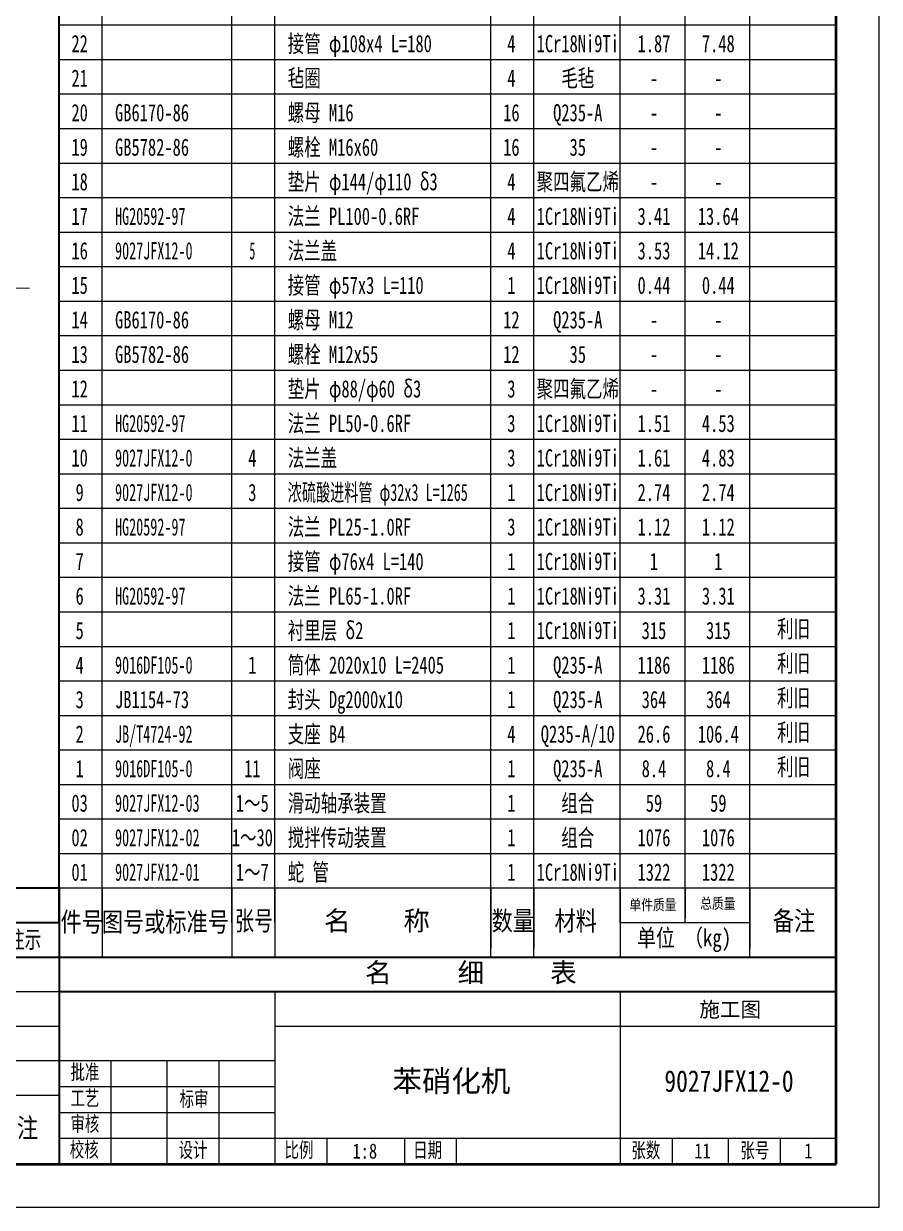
# Model space of a CAD drawing. Header units: millimetres. Extents: x 17368 to 100025, y -24769 to 12950.
# Drawn here: x 45697.8 to 45896, y -9562.3 to -9288 of the extents above; entities that cross this region are included whole.
import ezdxf
from ezdxf.enums import TextEntityAlignment as Align

# ---------------------------------------------------------------- set-up
doc = ezdxf.new("R2010")
doc.units = ezdxf.units.MM
doc.header["$LTSCALE"] = 2.8
for name, color, linetype, lineweight in [('5', 5, 'Continuous', 40), ('9', 3, 'Continuous', 15), ('bhatch', 5, 'Continuous', 15), ('d1', 3, 'Continuous', 15), ('dim', 7, 'Continuous', 15), ('图层4', 4, 'Continuous', 30), ('尺寸线', 3, 'Continuous', 15)]:
    doc.layers.add(name, color=color, linetype=linetype, lineweight=lineweight)
doc.styles.add('仿宋体', font='', dxfattribs={"width": 0.7, "height": 3.5})
doc.styles.add('样式 1', font='', dxfattribs={"width": 0.8, "height": 4})
doc.styles.get('仿宋体').set_extended_font_data('FangSong_GB2312')
doc.styles.get('样式 1').set_extended_font_data('FangSong_GB2312')

msp = doc.modelspace()

# ---------------------------------------------------------------- linework, layer by layer
at = {"layer": '5', "color": 7}
for p, q in [((45885.9977, -9552.338), (45885.9977, -8731.338)), ((45326.9977, -9552.338), (45885.9977, -9552.338))]:
    msp.add_line(p, q, dxfattribs=at)
at = {"layer": '9', "color": 7}
for p, q in [((45895.9977, -9562.338), (45895.9977, -8721.338)), ((45301.9977, -9562.338), (45895.9977, -9562.338)), ((45301.9977, -9562.338), (45895.9977, -9562.338))]:
    msp.add_line(p, q, dxfattribs=at)
at = {"layer": 'd1', "color": 7, "lineweight": 30}
for p, q in [((45705.9977, -9288.338), (45705.9977, -9280.338)), ((45705.9977, -9304.338), (45705.9977, -9288.338)), ((45705.9977, -9312.338), (45705.9977, -9304.338)), ((45705.9977, -9320.338), (45705.9977, -9312.338)), ((45705.9977, -9328.338), (45705.9977, -9320.338)), ((45705.9977, -9336.338), (45705.9977, -9328.338)), ((45705.9977, -9344.338), (45705.9977, -9336.338)), ((45705.9977, -9352.338), (45705.9977, -9344.338)), ((45705.9977, -9360.338), (45705.9977, -9352.338)), ((45705.9977, -9368.338), (45705.9977, -9360.338)), ((45705.9977, -9384.338), (45705.9977, -9368.338)), ((45705.9977, -9392.338), (45705.9977, -9384.338)), ((45705.9977, -9400.338), (45705.9977, -9392.338)), ((45705.9977, -9408.338), (45705.9977, -9400.338)), ((45705.9977, -9416.338), (45705.9977, -9408.338)), ((45705.9977, -9424.338), (45705.9977, -9416.338)), ((45705.9977, -9432.338), (45705.9977, -9424.338)), ((45705.9977, -9440.338), (45705.9977, -9432.338)), ((45705.9977, -9456.338), (45705.9977, -9440.338)), ((45705.9977, -9496.338), (45705.9977, -9448.338)), ((45525.9977, -9488.338), (45705.9977, -9488.338)), ((45705.9977, -9488.338), (45705.9977, -9512.338)), ((45525.9977, -9496.338), (45705.9977, -9496.338)), ((45525.9977, -9504.338), (45705.9977, -9504.338)), ((45705.9977, -9504.338), (45885.9977, -9504.338)), ((45705.9977, -9512.338), (45885.9977, -9512.338)), ((45705.9977, -9512.338), (45705.9977, -9552.338))]:
    msp.add_line(p, q, dxfattribs=at)
at = {"layer": 'd1', "color": 7}
for p, q in [((45715.9977, -9488.338), (45715.9977, -9504.338)), ((45745.9977, -9488.338), (45745.9977, -9504.338)), ((45755.9977, -9488.338), (45755.9977, -9504.338)), ((45805.9977, -9488.338), (45805.9977, -9502.338)), ((45815.9977, -9488.338), (45815.9977, -9502.338)), ((45835.9977, -9488.338), (45835.9977, -9504.338)), ((45850.9977, -9488.338), (45850.9977, -9495.338)), ((45865.9977, -9488.338), (45865.9977, -9502.338)), ((45885.9977, -9488.338), (45885.9977, -9512.338)), ((45835.9977, -9496.338), (45865.9977, -9496.338)), ((45705.9977, -9512.338), (45885.9977, -9512.338)), ((45705.9977, -9512.338), (45885.9977, -9512.338)), ((45755.9977, -9512.338), (45755.9977, -9552.338)), ((45835.9977, -9512.338), (45835.9977, -9552.338)), ((45755.9977, -9520.338), (45885.9977, -9520.338)), ((45705.9977, -9528.338), (45755.9977, -9528.338)), ((45717.9977, -9528.338), (45717.9977, -9552.338)), ((45730.9977, -9528.338), (45730.9977, -9552.338)), ((45742.9977, -9528.338), (45742.9977, -9552.338)), ((45705.9977, -9534.338), (45755.9977, -9534.338)), ((45705.9977, -9540.338), (45755.9977, -9540.338)), ((45705.9977, -9546.338), (45885.9977, -9546.338)), ((45767.9977, -9546.338), (45767.9977, -9552.338)), ((45785.9977, -9546.338), (45785.9977, -9552.338)), ((45797.9977, -9546.338), (45797.9977, -9552.338)), ((45847.9977, -9546.338), (45847.9977, -9552.338)), ((45860.9977, -9546.338), (45860.9977, -9552.338)), ((45872.9977, -9546.338), (45872.9977, -9552.338))]:
    msp.add_line(p, q, dxfattribs=at)
at = {"layer": 'dim', "const_width": 0.225}
msp.add_lwpolyline([(45699.2258, -9349.35725), (45691.7258, -9349.35725)], dxfattribs=at)
at = {"layer": '尺寸线', "color": 7}
for p, q in [((45715.9977, -9288.338), (45715.9977, -9280.338)), ((45745.9977, -9288.338), (45745.9977, -9280.338)), ((45755.9977, -9288.338), (45755.9977, -9280.338)), ((45805.9977, -9288.338), (45805.9977, -9280.338)), ((45815.9977, -9288.338), (45815.9977, -9280.338)), ((45835.9977, -9288.338), (45835.9977, -9280.338)), ((45850.9977, -9288.338), (45850.9977, -9280.338)), ((45865.9977, -9288.338), (45865.9977, -9280.338)), ((45705.9977, -9288.338), (45885.9977, -9288.338)), ((45715.9977, -9296.338), (45715.9977, -9288.338)), ((45745.9977, -9296.338), (45745.9977, -9288.338)), ((45755.9977, -9296.338), (45755.9977, -9288.338)), ((45805.9977, -9296.338), (45805.9977, -9288.338)), ((45815.9977, -9296.338), (45815.9977, -9288.338)), ((45835.9977, -9296.338), (45835.9977, -9288.338)), ((45850.9977, -9296.338), (45850.9977, -9288.338)), ((45865.9977, -9296.338), (45865.9977, -9288.338)), ((45705.9977, -9296.338), (45885.9977, -9296.338)), ((45715.9977, -9304.338), (45715.9977, -9296.338)), ((45745.9977, -9304.338), (45745.9977, -9296.338)), ((45755.9977, -9304.338), (45755.9977, -9296.338)), ((45805.9977, -9304.338), (45805.9977, -9296.338)), ((45815.9977, -9304.338), (45815.9977, -9296.338)), ((45835.9977, -9304.338), (45835.9977, -9296.338)), ((45850.9977, -9304.338), (45850.9977, -9296.338)), ((45865.9977, -9304.338), (45865.9977, -9296.338)), ((45885.9977, -9296.338), (45885.9977, -9304.338)), ((45705.9977, -9304.338), (45885.9977, -9304.338)), ((45715.9977, -9312.338), (45715.9977, -9304.338)), ((45745.9977, -9312.338), (45745.9977, -9304.338)), ((45755.9977, -9312.338), (45755.9977, -9304.338)), ((45805.9977, -9312.338), (45805.9977, -9304.338)), ((45815.9977, -9312.338), (45815.9977, -9304.338)), ((45835.9977, -9312.338), (45835.9977, -9304.338)), ((45850.9977, -9312.338), (45850.9977, -9304.338)), ((45865.9977, -9312.338), (45865.9977, -9304.338)), ((45705.9977, -9312.338), (45885.9977, -9312.338)), ((45715.9977, -9320.338), (45715.9977, -9312.338)), ((45745.9977, -9320.338), (45745.9977, -9312.338)), ((45755.9977, -9320.338), (45755.9977, -9312.338)), ((45805.9977, -9320.338), (45805.9977, -9312.338)), ((45815.9977, -9320.338), (45815.9977, -9312.338)), ((45835.9977, -9320.338), (45835.9977, -9312.338)), ((45850.9977, -9320.338), (45850.9977, -9312.338)), ((45865.9977, -9320.338), (45865.9977, -9312.338)), ((45705.9977, -9320.338), (45885.9977, -9320.338)), ((45715.9977, -9328.338), (45715.9977, -9320.338)), ((45745.9977, -9328.338), (45745.9977, -9320.338)), ((45755.9977, -9328.338), (45755.9977, -9320.338)), ((45805.9977, -9328.338), (45805.9977, -9320.338)), ((45815.9977, -9328.338), (45815.9977, -9320.338)), ((45835.9977, -9328.338), (45835.9977, -9320.338)), ((45850.9977, -9328.338), (45850.9977, -9320.338)), ((45865.9977, -9328.338), (45865.9977, -9320.338)), ((45705.9977, -9328.338), (45885.9977, -9328.338)), ((45715.9977, -9336.338), (45715.9977, -9328.338)), ((45745.9977, -9336.338), (45745.9977, -9328.338)), ((45755.9977, -9336.338), (45755.9977, -9328.338)), ((45805.9977, -9336.338), (45805.9977, -9328.338)), ((45815.9977, -9336.338), (45815.9977, -9328.338)), ((45835.9977, -9336.338), (45835.9977, -9328.338)), ((45850.9977, -9336.338), (45850.9977, -9328.338)), ((45865.9977, -9336.338), (45865.9977, -9328.338)), ((45705.9977, -9336.338), (45885.9977, -9336.338)), ((45715.9977, -9344.338), (45715.9977, -9336.338)), ((45745.9977, -9344.338), (45745.9977, -9336.338)), ((45755.9977, -9344.338), (45755.9977, -9336.338)), ((45805.9977, -9344.338), (45805.9977, -9336.338)), ((45815.9977, -9344.338), (45815.9977, -9336.338)), ((45835.9977, -9344.338), (45835.9977, -9336.338)), ((45850.9977, -9344.338), (45850.9977, -9336.338)), ((45865.9977, -9344.338), (45865.9977, -9336.338)), ((45705.9977, -9344.338), (45885.9977, -9344.338)), ((45715.9977, -9352.338), (45715.9977, -9344.338)), ((45745.9977, -9352.338), (45745.9977, -9344.338)), ((45755.9977, -9352.338), (45755.9977, -9344.338)), ((45805.9977, -9352.338), (45805.9977, -9344.338)), ((45815.9977, -9352.338), (45815.9977, -9344.338)), ((45835.9977, -9352.338), (45835.9977, -9344.338)), ((45850.9977, -9352.338), (45850.9977, -9344.338)), ((45865.9977, -9352.338), (45865.9977, -9344.338)), ((45705.9977, -9352.338), (45885.9977, -9352.338)), ((45715.9977, -9360.338), (45715.9977, -9352.338)), ((45745.9977, -9360.338), (45745.9977, -9352.338)), ((45755.9977, -9360.338), (45755.9977, -9352.338)), ((45805.9977, -9360.338), (45805.9977, -9352.338)), ((45815.9977, -9360.338), (45815.9977, -9352.338)), ((45835.9977, -9360.338), (45835.9977, -9352.338)), ((45850.9977, -9360.338), (45850.9977, -9352.338)), ((45865.9977, -9360.338), (45865.9977, -9352.338)), ((45705.9977, -9360.338), (45885.9977, -9360.338)), ((45715.9977, -9368.338), (45715.9977, -9360.338)), ((45745.9977, -9368.338), (45745.9977, -9360.338)), ((45755.9977, -9368.338), (45755.9977, -9360.338)), ((45805.9977, -9368.338), (45805.9977, -9360.338)), ((45815.9977, -9368.338), (45815.9977, -9360.338)), ((45835.9977, -9368.338), (45835.9977, -9360.338)), ((45850.9977, -9368.338), (45850.9977, -9360.338)), ((45865.9977, -9368.338), (45865.9977, -9360.338)), ((45705.9977, -9368.338), (45885.9977, -9368.338)), ((45715.9977, -9376.338), (45715.9977, -9368.338)), ((45745.9977, -9376.338), (45745.9977, -9368.338)), ((45755.9977, -9376.338), (45755.9977, -9368.338)), ((45805.9977, -9376.338), (45805.9977, -9368.338)), ((45815.9977, -9376.338), (45815.9977, -9368.338)), ((45835.9977, -9376.338), (45835.9977, -9368.338)), ((45850.9977, -9376.338), (45850.9977, -9368.338)), ((45865.9977, -9376.338), (45865.9977, -9368.338)), ((45705.9977, -9376.338), (45885.9977, -9376.338)), ((45715.9977, -9384.338), (45715.9977, -9376.338)), ((45745.9977, -9384.338), (45745.9977, -9376.338)), ((45755.9977, -9384.338), (45755.9977, -9376.338)), ((45805.9977, -9384.338), (45805.9977, -9376.338)), ((45815.9977, -9384.338), (45815.9977, -9376.338)), ((45835.9977, -9384.338), (45835.9977, -9376.338)), ((45850.9977, -9384.338), (45850.9977, -9376.338)), ((45865.9977, -9384.338), (45865.9977, -9376.338)), ((45885.9977, -9376.338), (45885.9977, -9384.338)), ((45705.9977, -9384.338), (45885.9977, -9384.338)), ((45715.9977, -9392.338), (45715.9977, -9384.338)), ((45745.9977, -9392.338), (45745.9977, -9384.338)), ((45755.9977, -9392.338), (45755.9977, -9384.338)), ((45805.9977, -9392.338), (45805.9977, -9384.338)), ((45815.9977, -9392.338), (45815.9977, -9384.338)), ((45835.9977, -9392.338), (45835.9977, -9384.338)), ((45850.9977, -9392.338), (45850.9977, -9384.338)), ((45865.9977, -9392.338), (45865.9977, -9384.338)), ((45705.9977, -9392.338), (45885.9977, -9392.338)), ((45715.9977, -9400.338), (45715.9977, -9392.338)), ((45745.9977, -9400.338), (45745.9977, -9392.338)), ((45755.9977, -9400.338), (45755.9977, -9392.338)), ((45805.9977, -9400.338), (45805.9977, -9392.338)), ((45815.9977, -9400.338), (45815.9977, -9392.338)), ((45835.9977, -9400.338), (45835.9977, -9392.338)), ((45850.9977, -9400.338), (45850.9977, -9392.338)), ((45865.9977, -9400.338), (45865.9977, -9392.338)), ((45705.9977, -9400.338), (45885.9977, -9400.338)), ((45715.9977, -9408.338), (45715.9977, -9400.338)), ((45745.9977, -9408.338), (45745.9977, -9400.338)), ((45755.9977, -9408.338), (45755.9977, -9400.338)), ((45805.9977, -9408.338), (45805.9977, -9400.338)), ((45815.9977, -9408.338), (45815.9977, -9400.338)), ((45835.9977, -9408.338), (45835.9977, -9400.338)), ((45850.9977, -9408.338), (45850.9977, -9400.338)), ((45865.9977, -9408.338), (45865.9977, -9400.338)), ((45705.9977, -9408.338), (45885.9977, -9408.338)), ((45715.9977, -9416.338), (45715.9977, -9408.338)), ((45745.9977, -9416.338), (45745.9977, -9408.338)), ((45755.9977, -9416.338), (45755.9977, -9408.338)), ((45805.9977, -9416.338), (45805.9977, -9408.338)), ((45815.9977, -9416.338), (45815.9977, -9408.338)), ((45835.9977, -9416.338), (45835.9977, -9408.338)), ((45850.9977, -9416.338), (45850.9977, -9408.338)), ((45865.9977, -9416.338), (45865.9977, -9408.338)), ((45705.9977, -9416.338), (45885.9977, -9416.338)), ((45715.9977, -9424.338), (45715.9977, -9416.338)), ((45745.9977, -9424.338), (45745.9977, -9416.338)), ((45755.9977, -9424.338), (45755.9977, -9416.338)), ((45805.9977, -9424.338), (45805.9977, -9416.338)), ((45815.9977, -9424.338), (45815.9977, -9416.338)), ((45835.9977, -9424.338), (45835.9977, -9416.338)), ((45850.9977, -9424.338), (45850.9977, -9416.338)), ((45865.9977, -9424.338), (45865.9977, -9416.338)), ((45705.9977, -9424.338), (45885.9977, -9424.338)), ((45715.9977, -9432.338), (45715.9977, -9424.338)), ((45745.9977, -9432.338), (45745.9977, -9424.338)), ((45755.9977, -9432.338), (45755.9977, -9424.338)), ((45805.9977, -9432.338), (45805.9977, -9424.338)), ((45815.9977, -9432.338), (45815.9977, -9424.338)), ((45835.9977, -9432.338), (45835.9977, -9424.338)), ((45850.9977, -9432.338), (45850.9977, -9424.338)), ((45865.9977, -9432.338), (45865.9977, -9424.338)), ((45705.9977, -9432.338), (45885.9977, -9432.338)), ((45715.9977, -9440.338), (45715.9977, -9432.338)), ((45745.9977, -9440.338), (45745.9977, -9432.338)), ((45755.9977, -9440.338), (45755.9977, -9432.338)), ((45805.9977, -9440.338), (45805.9977, -9432.338)), ((45815.9977, -9440.338), (45815.9977, -9432.338)), ((45835.9977, -9440.338), (45835.9977, -9432.338)), ((45850.9977, -9440.338), (45850.9977, -9432.338)), ((45865.9977, -9440.338), (45865.9977, -9432.338)), ((45705.9977, -9440.338), (45885.9977, -9440.338)), ((45715.9977, -9448.338), (45715.9977, -9440.338)), ((45745.9977, -9448.338), (45745.9977, -9440.338)), ((45755.9977, -9448.338), (45755.9977, -9440.338)), ((45805.9977, -9448.338), (45805.9977, -9440.338)), ((45815.9977, -9448.338), (45815.9977, -9440.338)), ((45835.9977, -9448.338), (45835.9977, -9440.338)), ((45850.9977, -9448.338), (45850.9977, -9440.338)), ((45865.9977, -9448.338), (45865.9977, -9440.338)), ((45705.9977, -9448.338), (45885.9977, -9448.338)), ((45715.9977, -9496.338), (45715.9977, -9448.338)), ((45715.9977, -9456.338), (45715.9977, -9448.338)), ((45745.9977, -9496.338), (45745.9977, -9448.338)), ((45745.9977, -9456.338), (45745.9977, -9448.338)), ((45755.9977, -9496.338), (45755.9977, -9448.338)), ((45755.9977, -9456.338), (45755.9977, -9448.338)), ((45805.9977, -9496.338), (45805.9977, -9448.338)), ((45805.9977, -9456.338), (45805.9977, -9448.338)), ((45815.9977, -9496.338), (45815.9977, -9448.338)), ((45815.9977, -9456.338), (45815.9977, -9448.338)), ((45835.9977, -9496.338), (45835.9977, -9448.338)), ((45835.9977, -9456.338), (45835.9977, -9448.338)), ((45850.9977, -9496.338), (45850.9977, -9448.338)), ((45850.9977, -9456.338), (45850.9977, -9448.338)), ((45865.9977, -9496.338), (45865.9977, -9448.338)), ((45865.9977, -9456.338), (45865.9977, -9448.338)), ((45705.9977, -9456.338), (45885.9977, -9456.338)), ((45705.9977, -9464.338), (45885.9977, -9464.338)), ((45705.9977, -9464.338), (45885.9977, -9464.338)), ((45705.9977, -9472.338), (45885.9977, -9472.338)), ((45705.9977, -9472.338), (45885.9977, -9472.338)), ((45705.9977, -9480.338), (45885.9977, -9480.338)), ((45705.9977, -9488.338), (45885.9977, -9488.338)), ((45805.9977, -9504.338), (45805.9977, -9488.338)), ((45815.9977, -9504.338), (45815.9977, -9488.338)), ((45865.9977, -9503.338), (45865.9977, -9488.338)), ((45885.9977, -9488.338), (45885.9977, -9496.338)), ((45865.9977, -9504.338), (45865.9977, -9497.338)), ((45525.9977, -9512.338), (45705.9977, -9512.338)), ((45525.9977, -9520.338), (45705.9977, -9520.338)), ((45525.9977, -9528.338), (45705.9977, -9528.338)), ((45525.9977, -9536.338), (45705.9977, -9536.338)), ((45705.9977, -9536.338), (45705.9977, -9544.338))]:
    msp.add_line(p, q, dxfattribs=at)

# ---------------------------------------------------------------- texts
at = {"layer": 'bhatch', "style": '仿宋体'}
msp.add_text('苯硝化机', height=5, dxfattribs=at).set_placement((45796.87479, -9535.57272), align=Align.CENTER)
at = {"layer": 'bhatch', "style": '仿宋体', "width": 0.8}
msp.add_text('9027JFX12-0', height=5, dxfattribs=at).set_placement((45861.1793, -9535.57272), align=Align.CENTER)
at = {"layer": 'd1', "color": 7, "style": '样式 1'}
for s, height, width, p in [('接管 φ108x4 L=180', 4, 0.7, (45758.9666, -9294.665)), ('毡圈', 4, 0.7, (45758.9666, -9302.665)), ('GB6170-86', 4, 0.7, (45718.9666, -9310.665)), ('螺母 M16', 4, 0.7, (45758.9666, -9310.665)), ('GB5782-86', 4, 0.7, (45718.9666, -9318.665)), ('螺栓 M16x60', 4, 0.7, (45758.9666, -9318.665)), ('垫片 φ144/φ110 δ3', 4, 0.7, (45758.9666, -9326.665)), ('HG20592-97', 4, 0.6, (45718.9666, -9334.665)), ('法兰 PL100-0.6RF', 4, 0.7, (45758.9666, -9334.665)), ('9027JFX12-0', 4, 0.6, (45718.9666, -9342.665)), ('法兰盖', 4, 0.7, (45758.9666, -9342.665)), ('接管 φ57x3 L=110', 4, 0.7, (45758.9666, -9350.665)), ('GB6170-86', 4, 0.7, (45718.9666, -9358.665)), ('螺母 M12', 4, 0.7, (45758.9666, -9358.665)), ('GB5782-86', 4, 0.7, (45718.9666, -9366.665)), ('螺栓 M12x55', 4, 0.7, (45758.9666, -9366.665)), ('垫片 φ88/φ60 δ3', 4, 0.7, (45758.9666, -9374.665)), ('HG20592-97', 4, 0.6, (45718.9666, -9382.665)), ('法兰 PL50-0.6RF', 4, 0.7, (45758.9666, -9382.665)), ('法兰盖', 4, 0.7, (45758.9666, -9390.665)), ('9027JFX12-0', 4, 0.6, (45718.9666, -9390.665)), ('浓硫酸进料管 φ32x3 L=1265', 4, 0.6, (45758.9666, -9398.665)), ('9027JFX12-0', 4, 0.6, (45718.9666, -9398.665)), ('HG20592-97', 4, 0.6, (45718.9666, -9406.665)), ('法兰 PL25-1.0RF', 4, 0.7, (45758.9666, -9406.665)), ('接管 φ76x4 L=140', 4, 0.7, (45758.9666, -9414.665)), ('HG20592-97', 4, 0.6, (45718.9666, -9422.665)), ('法兰 PL65-1.0RF', 4, 0.7, (45758.9666, -9422.665)), ('衬里层 δ2', 4, 0.7, (45758.9666, -9430.665)), ('9016DF105-0', 4, 0.6, (45718.9666, -9438.665)), ('筒体 2020x10 L=2405', 4, 0.7, (45758.9666, -9438.665)), ('JB1154-73', 4, 0.7, (45718.9666, -9446.665)), ('封头 Dg2000x10', 4, 0.7, (45758.9666, -9446.665)), ('JB/T4724-92', 4, 0.6, (45718.9666, -9454.665)), ('支座 B4', 4, 0.7, (45758.9666, -9454.665)), ('9016DF105-0', 4, 0.6, (45718.9666, -9462.665)), ('阀座', 4, 0.7, (45758.9666, -9462.665)), ('9027JFX12-03', 4, 0.6, (45718.9666, -9470.665)), ('滑动轴承装置', 4, 0.7, (45758.9666, -9470.665)), ('9027JFX12-02', 4, 0.6, (45718.9666, -9478.665)), ('搅拌传动装置', 4, 0.7, (45758.9666, -9478.665)), ('蛇 管', 4, 0.7, (45758.9666, -9486.665)), ('9027JFX12-01', 4, 0.6, (45718.9666, -9486.665)), ('数量', 4.5, 0.8, (45806.19635, -9498.17833)), ('材料', 4.5, 0.8, (45820.77333, -9498.17833)), ('备注', 4.5, 0.8, (45871.33178, -9498.17833)), ('件号', 4.5, 0.8, (45706.34324, -9498.45113)), ('图号或标准号', 4.5, 0.8, (45715.89411, -9498.45113)), ('备注', 4.5, 0.8, (45691.33178, -9546.17833))]:
    msp.add_text(s, height=height, dxfattribs=dict(at, width=width)).set_placement(p)
for s, width, p in [('22', 0.7, (45710.7696, -9294.665)), ('4', 0.7, (45810.7696, -9294.665)), ('1Cr18Ni9Ti', 0.7, (45826.1547, -9294.665)), ('1.87', 0.7, (45843.8054, -9294.665)), ('7.48', 0.7, (45858.7066, -9294.665)), ('毛毡', 0.7, (45826.1547, -9302.665)), ('21', 0.7, (45710.7696, -9302.665)), ('4', 0.7, (45810.7696, -9302.665)), ('-', 0.7, (45843.8054, -9302.665)), ('-', 0.7, (45858.7066, -9302.665)), ('20', 0.7, (45710.7696, -9310.665)), ('16', 0.7, (45810.7696, -9310.665)), ('Q235-A', 0.7, (45826.1547, -9310.665)), ('-', 0.7, (45843.8054, -9310.665)), ('-', 0.7, (45858.7066, -9310.665)), ('19', 0.7, (45710.7696, -9318.665)), ('16', 0.7, (45810.7696, -9318.665)), ('35', 0.7, (45826.1547, -9318.665)), ('-', 0.7, (45843.8054, -9318.665)), ('-', 0.7, (45858.7066, -9318.665)), ('18', 0.7, (45710.7696, -9326.665)), ('4', 0.7, (45810.7696, -9326.665)), ('聚四氟乙烯', 0.7, (45826.1547, -9326.665)), ('-', 0.7, (45843.8054, -9326.665)), ('-', 0.7, (45843.8054, -9326.665)), ('-', 0.7, (45858.7066, -9326.665)), ('-', 0.7, (45858.7066, -9326.665)), ('17', 0.7, (45710.7696, -9334.665)), ('4', 0.7, (45810.7696, -9334.665)), ('1Cr18Ni9Ti', 0.7, (45826.1547, -9334.665)), ('3.41', 0.7, (45843.8054, -9334.665)), ('13.64', 0.7, (45858.7066, -9334.665)), ('16', 0.7, (45710.7696, -9342.665)), ('5', 0.5, (45750.7696, -9342.665)), ('4', 0.7, (45810.7696, -9342.665)), ('1Cr18Ni9Ti', 0.7, (45826.1547, -9342.665)), ('3.53', 0.7, (45843.8054, -9342.665)), ('14.12', 0.7, (45858.7066, -9342.665)), ('15', 0.7, (45710.7696, -9350.665)), ('1', 0.7, (45810.7696, -9350.665)), ('1Cr18Ni9Ti', 0.7, (45826.1547, -9350.665)), ('0.44', 0.7, (45843.8054, -9350.665)), ('0.44', 0.7, (45858.7066, -9350.665)), ('14', 0.7, (45710.7696, -9358.665)), ('12', 0.7, (45810.7696, -9358.665)), ('Q235-A', 0.7, (45826.1547, -9358.665)), ('-', 0.7, (45843.8054, -9358.665)), ('-', 0.7, (45858.7066, -9358.665)), ('13', 0.7, (45710.7696, -9366.665)), ('12', 0.7, (45810.7696, -9366.665)), ('35', 0.7, (45826.1547, -9366.665)), ('-', 0.7, (45843.8054, -9366.665)), ('-', 0.7, (45858.7066, -9366.665)), ('12', 0.7, (45710.7696, -9374.665)), ('3', 0.7, (45810.7696, -9374.665)), ('聚四氟乙烯', 0.7, (45826.1547, -9374.665)), ('-', 0.7, (45843.8054, -9374.665)), ('-', 0.7, (45858.7066, -9374.665)), ('11', 0.7, (45710.7696, -9382.665)), ('3', 0.7, (45810.7696, -9382.665)), ('1Cr18Ni9Ti', 0.7, (45826.1547, -9382.665)), ('1.51', 0.7, (45843.8054, -9382.665)), ('4.53', 0.7, (45858.7066, -9382.665)), ('10', 0.7, (45710.7696, -9390.665)), ('4', 0.7, (45750.7696, -9390.665)), ('3', 0.7, (45810.7696, -9390.665)), ('1Cr18Ni9Ti', 0.7, (45826.1547, -9390.665)), ('1.61', 0.7, (45843.8054, -9390.665)), ('4.83', 0.7, (45858.7066, -9390.665)), ('1Cr18Ni9Ti', 0.7, (45826.1547, -9398.665)), ('9', 0.7, (45710.7696, -9398.665)), ('3', 0.7, (45750.7696, -9398.665)), ('1', 0.7, (45810.7696, -9398.665)), ('2.74', 0.7, (45843.8054, -9398.665)), ('2.74', 0.7, (45858.7066, -9398.665)), ('8', 0.7, (45710.7696, -9406.665)), ('3', 0.7, (45810.7696, -9406.665)), ('1Cr18Ni9Ti', 0.7, (45826.1547, -9406.665)), ('1.12', 0.7, (45843.8054, -9406.665)), ('1.12', 0.7, (45858.7066, -9406.665)), ('7', 0.7, (45710.7696, -9414.665)), ('1', 0.7, (45810.7696, -9414.665)), ('1Cr18Ni9Ti', 0.7, (45826.1547, -9414.665)), ('1', 0.7, (45843.8054, -9414.665)), ('1', 0.7, (45858.7066, -9414.665)), ('6', 0.7, (45710.7696, -9422.665)), ('1', 0.7, (45810.7696, -9422.665)), ('1Cr18Ni9Ti', 0.7, (45826.1547, -9422.665)), ('3.31', 0.7, (45843.8054, -9422.665)), ('3.31', 0.7, (45858.7066, -9422.665)), ('5', 0.7, (45710.7696, -9430.665)), ('1', 0.7, (45810.7696, -9430.665)), ('1Cr18Ni9Ti', 0.7, (45826.1547, -9430.665)), ('315', 0.7, (45843.8054, -9430.665)), ('315', 0.7, (45858.7066, -9430.665)), ('利旧', 0.7, (45876.13029, -9430.26791)), ('4', 0.7, (45710.7696, -9438.665)), ('1', 0.7, (45750.7696, -9438.665)), ('1', 0.7, (45810.7696, -9438.665)), ('Q235-A', 0.7, (45826.1547, -9438.665)), ('1186', 0.7, (45843.8054, -9438.665)), ('1186', 0.7, (45858.7066, -9438.665)), ('利旧', 0.7, (45876.13029, -9438.26791)), ('3', 0.7, (45710.7696, -9446.665)), ('1', 0.7, (45810.7696, -9446.665)), ('Q235-A', 0.7, (45826.1547, -9446.665)), ('364', 0.7, (45843.8054, -9446.665)), ('364', 0.7, (45858.7066, -9446.665)), ('利旧', 0.7, (45876.13029, -9446.26791)), ('2', 0.7, (45710.7696, -9454.665)), ('4', 0.7, (45810.7696, -9454.665)), ('Q235-A/10', 0.7, (45826.1547, -9454.665)), ('26.6', 0.7, (45843.8054, -9454.665)), ('106.4', 0.7, (45858.7066, -9454.665)), ('利旧', 0.7, (45876.13029, -9454.26791)), ('1', 0.7, (45710.7696, -9462.665)), ('11', 0.7, (45750.7696, -9462.665)), ('1', 0.7, (45810.7696, -9462.665)), ('Q235-A', 0.7, (45826.1547, -9462.665)), ('8.4', 0.7, (45843.8054, -9462.665)), ('8.4', 0.7, (45858.7066, -9462.665)), ('利旧', 0.7, (45876.13029, -9462.26791)), ('03', 0.7, (45710.7696, -9470.665)), ('1～5', 0.7, (45750.7696, -9470.665)), ('1', 0.7, (45810.7696, -9470.665)), ('组合', 0.7, (45826.1547, -9470.665)), ('59', 0.7, (45843.8054, -9470.665)), ('59', 0.7, (45858.7066, -9470.665)), ('02', 0.7, (45710.7696, -9478.665)), ('1～30', 0.7, (45750.7696, -9478.665)), ('1', 0.7, (45810.7696, -9478.665)), ('组合', 0.7, (45826.1547, -9478.665)), ('1076', 0.7, (45843.8054, -9478.665)), ('1076', 0.7, (45858.7066, -9478.665)), ('01', 0.7, (45710.7696, -9486.665)), ('1～7', 0.7, (45750.7696, -9486.665)), ('1', 0.7, (45810.7696, -9486.665)), ('1Cr18Ni9Ti', 0.7, (45826.1547, -9486.665)), ('1322', 0.7, (45843.8054, -9486.665)), ('1322', 0.7, (45858.7066, -9486.665)), ('见注示', 0.7, (45696.13029, -9502.26791))]:
    msp.add_text(s, height=4, dxfattribs=dict(at, width=width)).set_placement(p, align=Align.CENTER)
at = {"layer": 'd1', "color": 7, "style": '样式 1', "width": 0.707116}
msp.add_text('张号', height=4.5, dxfattribs=at).set_placement((45746.75771, -9498.17833), (45755.56417, -9498.17833), align=Align.FIT)
at = {"layer": 'd1', "color": 7, "style": '样式 1'}
for s, p in [('名    称', (45767.38466, -9498.17833)), ('名     细     表', (45776.87612, -9510.20923))]:
    msp.add_text(s, height=4.5, dxfattribs=at).set_placement(p)
at = {"layer": 'd1', "color": 7, "attachment_point": 1, "style": '样式 1'}
for s, insert, char_height, width in [('总质量', (45854.50337, -9490.65748), 2.5, 15.3428571), ('单件质量', (45838.10847, -9490.98913), 2.5, 18.2436), ('{\\fSimSun|b0|i0|c134|p54;单位 （kg)}', (45839.89016, -9497.87312), 4, 31.9964)]:
    msp.add_mtext(s, dxfattribs=dict(at, insert=insert, char_height=char_height, width=width))
at = {"layer": '图层4', "color": 7, "style": '仿宋体'}
msp.add_text('施工图', height=3.5, dxfattribs=at).set_placement((45861.45299, -9518.2239), align=Align.CENTER)
at = {"layer": '图层4', "color": 7, "char_height": 3.5, "attachment_point": 5}
for s, insert, width, style in [('批准', (45711.99419, -9531.1634), 12.0000002, '仿宋体'), ('{\\fSimSun|b0|i0|c134|p54;工艺}', (45711.99419, -9537.1634), 12.0000002, '仿宋体'), ('{\\fSimSun|b0|i0|c134|p54;标审}', (45737.26508, -9537.38938), 12.0000002, '仿宋体'), ('{\\fSimSun|b0|i0|c134|p54;审核}', (45711.99419, -9543.1634), 12.0000002, '仿宋体'), ('{\\fSimSun|b0|i0|c134|p54;校核}', (45711.84287, -9549.1447), 12.0000002, '仿宋体'), ('{\\fSimSun|b0|i0|c134|p54;设计}', (45737.03279, -9549.2394), 12.0000002, '仿宋体'), ('{\\fSimSun|b0|i0|c134|p54;比例}', (45761.55961, -9549.20939), 12.0000002, '仿宋体'), ('1:8', (45776.8205, -9549.33057), 10, '样式 1'), ('{\\fSimSun|b0|i0|c134|p54;日期}', (45791.36456, -9549.25268), 12.0000002, '仿宋体'), ('{\\fSimSun|b0|i0|c134|p54;张数}', (45841.9166, -9549.3003), 12.0000002, '仿宋体'), ('11', (45855.04292, -9549.2618), 10, '样式 1'), ('{\\fSimSun|b0|i0|c134|p54;张号}', (45867.16517, -9549.34247), 12.0000002, '仿宋体'), ('1', (45879.58932, -9549.2618), 12.999974, '样式 1')]:
    msp.add_mtext(s, dxfattribs=dict(at, insert=insert, width=width, style=style))

doc.saveas('drawing.dxf')
